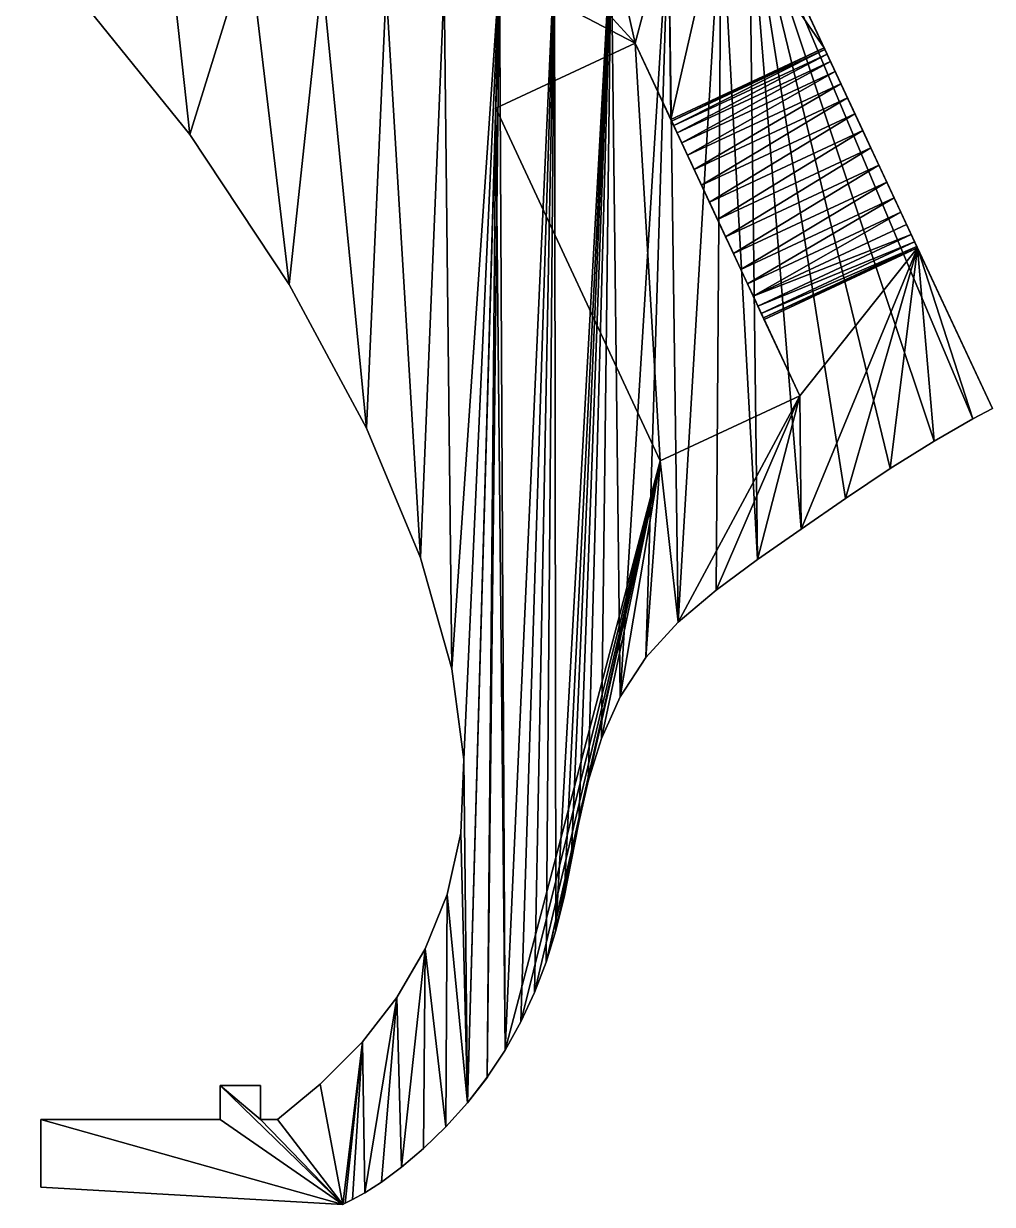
# Model space of a CAD drawing. Extents: x 1 to 102, y 1 to 58.
# Drawn here: x 73.65 to 102.28, y 0.55 to 35.45 of the extents above; entities that cross this region are included whole.
import ezdxf

# ---------------------------------------------------------------- set-up
doc = ezdxf.new("R2010")
doc.units = 0
doc.layers.get('0').update_dxf_attribs({"color": 13, "linetype": 'CONTINUOUS'})

# ---------------------------------------------------------------- blocks, each defined once
blk = doc.blocks.new('PHONE_MOUNT')
at = {"color": 251}
for p, q in [((96.649, 34.181, 20), (94.434, 38.93, 20)), ((101.619, 23.522, 0), (94.434, 38.93, 0)), ((101.619, 23.522, 20), (99.404, 28.271, 20)), ((101.619, 23.522, 0), (101.619, 23.522, 20)), ((79.987, 3.513, 20), (78.793, 3.513, 20)), ((78.793, 3.513, 20), (78.793, 2.513, 20)), ((78.793, 3.513, 0), (78.793, 2.513, 0)), ((78.793, 3.513, 0), (78.793, 3.513, 20)), ((79.987, 3.513, 0), (78.793, 3.513, 0)), ((79.987, 2.513, 20), (79.987, 3.513, 20)), ((79.987, 2.513, 0), (79.987, 3.513, 0)), ((79.987, 3.513, 0), (79.987, 3.513, 20)), ((73.497, 2.513, 0), (73.497, 0.513, 0)), ((73.497, 2.513, 20), (73.497, 0.513, 20)), ((73.497, 2.513, 0), (73.497, 2.513, 20)), ((78.793, 2.513, 20), (73.497, 2.513, 20)), ((78.793, 2.513, 0), (73.497, 2.513, 0)), ((78.793, 2.513, 0), (78.793, 2.513, 20)), ((80.491, 2.513, 0), (79.987, 2.513, 0)), ((80.491, 2.513, 20), (79.987, 2.513, 20)), ((79.987, 2.513, 0), (79.987, 2.513, 20)), ((80.491, 2.513, 0), (80.491, 2.513, 20)), ((73.497, 0.513, 0), (73.497, 0.513, 20)), ((73.497, 0.513, 0), (82.424, 0, 0)), ((73.497, 0.513, 20), (82.424, 0, 20)), ((82.424, 0, 0), (82.424, 0, 20))]:
    blk.add_line(p, q, dxfattribs=at)
for p, q in [((91.065, 34.324, 20), (86.941, 32.401, 20)), ((91.065, 34.324, 3.5), (86.941, 32.401, 3.5)), ((92.117, 32.067, 20), (91.065, 34.324, 20)), ((91.065, 34.324, 20), (91.065, 34.324, 3.5)), ((95.925, 23.902, 3.5), (91.065, 34.324, 3.5)), ((96.649, 34.181, 20), (92.117, 32.067, 20)), ((92.117, 32.067, 10), (96.649, 34.181, 10)), ((92.138, 32.022, 9.434), (96.67, 34.136, 9.434)), ((92.2, 31.889, 8.885), (96.732, 34.002, 8.885)), ((96.649, 34.181, 20), (96.649, 34.181, 10)), ((96.649, 34.181, 10), (96.67, 34.136, 9.434)), ((96.67, 34.136, 9.434), (96.732, 34.002, 8.885)), ((96.732, 34.002, 8.885), (96.833, 33.785, 8.37)), ((92.302, 31.672, 8.37), (96.833, 33.785, 8.37)), ((96.833, 33.785, 8.37), (96.971, 33.489, 7.905)), ((92.439, 31.376, 7.905), (96.971, 33.489, 7.905)), ((96.971, 33.489, 7.905), (97.141, 33.125, 7.503)), ((92.609, 31.012, 7.503), (97.141, 33.125, 7.503)), ((97.141, 33.125, 7.503), (97.338, 32.703, 7.177)), ((92.806, 30.59, 7.177), (97.338, 32.703, 7.177)), ((97.338, 32.703, 7.177), (97.555, 32.237, 6.937)), ((86.941, 32.401, 20), (91.801, 21.979, 20)), ((86.941, 32.401, 3.5), (91.801, 21.979, 3.5)), ((86.941, 32.401, 3.5), (86.941, 32.401, 20)), ((93.023, 30.123, 6.937), (97.555, 32.237, 6.937)), ((97.555, 32.237, 6.937), (97.787, 31.739, 6.79)), ((92.117, 32.067, 20), (92.117, 32.067, 10)), ((77.9, 31.621, 0), (77.9, 31.621, 20)), ((93.255, 29.626, 6.79), (97.787, 31.739, 6.79)), ((97.787, 31.739, 6.79), (98.026, 31.226, 6.74)), ((93.495, 29.113, 6.74), (98.026, 31.226, 6.74)), ((98.026, 31.226, 6.74), (98.266, 30.713, 6.79)), ((93.734, 28.6, 6.79), (98.266, 30.713, 6.79)), ((98.266, 30.713, 6.79), (98.498, 30.215, 6.937)), ((93.966, 28.102, 6.937), (98.498, 30.215, 6.937)), ((98.498, 30.215, 6.937), (98.715, 29.749, 7.177)), ((94.184, 27.636, 7.177), (98.715, 29.749, 7.177)), ((98.715, 29.749, 7.177), (98.912, 29.327, 7.503)), ((94.38, 27.214, 7.503), (98.912, 29.327, 7.503)), ((98.912, 29.327, 7.503), (99.082, 28.963, 7.905)), ((94.55, 26.849, 7.905), (99.082, 28.963, 7.905)), ((94.688, 26.554, 8.37), (99.22, 28.667, 8.37)), ((99.082, 28.963, 7.905), (99.22, 28.667, 8.37)), ((99.22, 28.667, 8.37), (99.321, 28.45, 8.885)), ((94.789, 26.336, 8.885), (99.321, 28.45, 8.885)), ((94.852, 26.203, 9.434), (99.383, 28.316, 9.434)), ((94.873, 26.158, 20), (99.404, 28.271, 20)), ((99.404, 28.271, 10), (94.873, 26.158, 10)), ((99.321, 28.45, 8.885), (99.383, 28.316, 9.434)), ((99.383, 28.316, 9.434), (99.404, 28.271, 10)), ((99.404, 28.271, 20), (99.404, 28.271, 10)), ((80.841, 27.191, 0), (80.841, 27.191, 20)), ((95.925, 23.902, 20), (94.873, 26.158, 20)), ((94.873, 26.158, 20), (94.873, 26.158, 10)), ((91.801, 21.979, 20), (95.925, 23.902, 20)), ((91.801, 21.979, 3.5), (95.925, 23.902, 3.5)), ((95.925, 23.902, 20), (95.925, 23.902, 3.5)), ((101.039, 23.215, 0), (101.039, 23.215, 20)), ((83.122, 22.947, 0), (83.122, 22.947, 20)), ((99.894, 22.559, 0), (99.894, 22.559, 20)), ((91.801, 21.979, 3.5), (91.801, 21.979, 20)), ((98.598, 21.747, 0), (98.598, 21.747, 20)), ((97.279, 20.862, 0), (97.279, 20.862, 20)), ((95.967, 19.958, 0), (95.967, 19.958, 20)), ((84.714, 19.107, 0), (84.714, 19.107, 20)), ((94.679, 19.061, 0), (94.679, 19.061, 20)), ((93.451, 18.159, 0), (93.451, 18.159, 20)), ((92.334, 17.207, 0), (92.334, 17.207, 20)), ((91.381, 16.161, 0), (91.381, 16.161, 20)), ((85.644, 15.827, 0), (85.644, 15.827, 20)), ((90.623, 15.005, 0), (90.623, 15.005, 20)), ((90.063, 13.769, 0), (90.063, 13.769, 20)), ((86.002, 13.146, 0), (86.002, 13.146, 20)), ((89.671, 12.512, 0), (89.671, 12.512, 20)), ((89.389, 11.293, 13), (89.395, 11.293, 20)), ((89.395, 11.293, 0), (89.389, 11.293, 13)), ((85.914, 10.976, 0), (85.914, 10.976, 20)), ((89.175, 10.148, 0), (89.175, 10.148, 20)), ((85.503, 9.158, 0), (85.503, 9.158, 20)), ((88.96, 9.085, 0), (88.96, 9.085, 20)), ((88.717, 8.095, 0), (88.717, 8.095, 20)), ((84.855, 7.556, 0), (84.855, 7.556, 20)), ((88.427, 7.158, 0), (88.427, 7.158, 20)), ((84.017, 6.115, 0), (84.017, 6.115, 20)), ((88.083, 6.261, 0), (88.083, 6.261, 20)), ((87.681, 5.395, 0), (87.681, 5.395, 20)), ((83, 4.81, 0), (83, 4.81, 20)), ((87.218, 4.56, 0), (87.218, 4.56, 20)), ((81.752, 3.551, 0), (81.752, 3.551, 20)), ((86.695, 3.756, 13.054), (86.691, 3.759, 20)), ((86.691, 3.759, 0), (86.695, 3.756, 13.054)), ((86.104, 3.001, 0), (86.104, 3.001, 20)), ((85.469, 2.294, 0), (85.469, 2.294, 20)), ((84.809, 1.653, 0), (84.809, 1.653, 20)), ((84.161, 1.097, 0), (84.161, 1.097, 20)), ((83.569, 0.653, 0), (83.569, 0.653, 20)), ((82.49, 0.04, 0), (82.49, 0.04, 20)), ((82.708, 0.149, 0), (82.708, 0.149, 20)), ((83.075, 0.34, 0), (83.075, 0.34, 20))]:
    blk.add_line(p, q)
for points in [[(48.951, 53.056, 0), (52.649, 51.713, 0), (56.837, 49.753, 0), (61.35, 47.143, 0), (65.932, 43.918, 0), (70.333, 40.165, 0), (74.366, 36.012, 0), (77.9, 31.621, 0), (80.841, 27.191, 0), (83.122, 22.947, 0), (84.714, 19.107, 0), (85.644, 15.827, 0), (86.002, 13.146, 0), (85.914, 10.976, 0), (85.503, 9.158, 0), (84.855, 7.556, 0), (84.017, 6.115, 0), (83, 4.81, 0), (81.752, 3.551, 0), (80.491, 2.513, 0)], [(48.951, 53.056, 20), (52.649, 51.713, 20), (56.837, 49.753, 20), (61.35, 47.143, 20), (65.932, 43.918, 20), (70.333, 40.165, 20), (74.366, 36.012, 20), (77.9, 31.621, 20), (80.841, 27.191, 20), (83.122, 22.947, 20), (84.714, 19.107, 20), (85.644, 15.827, 20), (86.002, 13.146, 20), (85.914, 10.976, 20), (85.503, 9.158, 20), (84.855, 7.556, 20), (84.017, 6.115, 20), (83, 4.81, 20), (81.752, 3.551, 20), (80.491, 2.513, 20)], [(101.619, 23.522, 20), (101.039, 23.215, 20), (99.894, 22.559, 20), (98.598, 21.747, 20), (97.279, 20.862, 20), (95.967, 19.958, 20), (94.679, 19.061, 20), (93.451, 18.159, 20), (92.334, 17.207, 20), (91.381, 16.161, 20), (90.623, 15.005, 20), (90.063, 13.769, 20), (89.671, 12.512, 20), (89.395, 11.293, 20), (89.175, 10.148, 20), (88.96, 9.085, 20), (88.717, 8.095, 20), (88.427, 7.158, 20), (88.083, 6.261, 20), (87.681, 5.395, 20), (87.218, 4.56, 20), (86.691, 3.759, 20), (86.104, 3.001, 20), (85.469, 2.294, 20), (84.809, 1.653, 20), (84.161, 1.097, 20), (83.569, 0.653, 20), (83.075, 0.34, 20), (82.708, 0.149, 20), (82.49, 0.04, 20), (82.424, 0, 20)], [(101.619, 23.522, 0), (101.039, 23.215, 0), (99.894, 22.559, 0), (98.598, 21.747, 0), (97.279, 20.862, 0), (95.967, 19.958, 0), (94.679, 19.061, 0), (93.451, 18.159, 0), (92.334, 17.207, 0), (91.381, 16.161, 0), (90.623, 15.005, 0), (90.063, 13.769, 0), (89.671, 12.512, 0), (89.395, 11.293, 0), (89.175, 10.148, 0), (88.96, 9.085, 0), (88.717, 8.095, 0), (88.427, 7.158, 0), (88.083, 6.261, 0), (87.681, 5.395, 0), (87.218, 4.56, 0), (86.691, 3.759, 0), (86.104, 3.001, 0), (85.469, 2.294, 0), (84.809, 1.653, 0), (84.161, 1.097, 0), (83.569, 0.653, 0), (83.075, 0.34, 0), (82.708, 0.149, 0), (82.49, 0.04, 0), (82.424, 0, 0)]]:
    blk.add_polyline3d(points, dxfattribs=at)
at = {"extrusion": (-0.906308, -0.422618, 9.22817e-08)}
blk.add_arc((13.127, 10, -97.039), 3.26, 180, 0, dxfattribs=at)
at = {"color": 251}
mesh = blk.add_polyface(dxfattribs=at)
corners = [(2.522, 52.157, 20), (2.46, 53.337, 20), (2.432, 52.744, 20), (2.564, 53.753, 20), (4.067, 48.85, 20), (4.361, 48.402, 20), (4.071, 52.003, 20), (4.974, 50.07, 20), (4.774, 48.06, 20), (5.269, 47.854, 20), (5.289, 49.551, 20), (5.711, 49.113, 20), (6.217, 48.777, 20), (6.784, 48.559, 20), (82.424, 0, 20), (73.497, 2.513, 20), (73.497, 0.513, 20), (78.793, 2.513, 20), (78.793, 3.513, 20), (79.987, 2.513, 20), (80.491, 2.513, 20), (81.752, 3.551, 20), (83, 4.81, 20), (82.49, 0.04, 20), (82.708, 0.149, 20), (83.075, 0.34, 20), (84.017, 6.115, 20), (83.569, 0.653, 20), (84.161, 1.097, 20), (84.855, 7.556, 20), (84.809, 1.653, 20), (85.469, 2.294, 20), (85.503, 9.158, 20), (86.104, 3.001, 20), (85.914, 10.976, 20), (86.002, 13.146, 20), (87.218, 4.56, 20), (86.941, 32.401, 20), (86.691, 3.759, 20), (91.801, 21.979, 20), (87.681, 5.395, 20), (88.083, 6.261, 20), (88.427, 7.158, 20), (89.395, 11.293, 20), (88.717, 8.095, 20), (88.96, 9.085, 20), (89.175, 10.148, 20), (89.671, 12.512, 20), (90.063, 13.769, 20), (90.623, 15.005, 20), (91.381, 16.161, 20), (92.334, 17.207, 20), (95.925, 23.902, 20), (93.451, 18.159, 20), (94.679, 19.061, 20), (95.967, 19.958, 20), (99.404, 28.271, 20), (94.873, 26.158, 20), (97.279, 20.862, 20), (98.598, 21.747, 20), (99.894, 22.559, 20), (101.039, 23.215, 20), (101.619, 23.522, 20), (0.232, 54.353, 20), (0, 55.174, 20), (0, 54.731, 20), (0.232, 55.553, 20), (0.927, 53.895, 20), (0.661, 55.422, 20), (2.004, 55.226, 20), (1.734, 53.688, 20), (4.159, 55.297, 20), (4.107, 52.209, 20), (4.236, 52.374, 20), (7.126, 55.619, 20), (4.428, 52.454, 20), (7.704, 52.938, 20), (10.929, 56.084, 20), (11.99, 53.466, 20), (15.418, 56.586, 20), (16.589, 53.91, 20), (20.269, 57.024, 20), (21.719, 54.253, 20), (25.147, 57.345, 20), (27.056, 54.467, 20), (29.868, 57.565, 20), (32.004, 54.564, 20), (34.45, 57.707, 20), (36.213, 54.578, 20), (39.013, 57.712, 20), (39.707, 54.513, 20), (43.66, 57.412, 20), (42.757, 54.316, 20), (45.725, 53.878, 20), (48.405, 56.605, 20), (48.951, 53.056, 20), (53.184, 55.149, 20), (52.649, 51.713, 20), (56.837, 49.753, 20), (57.895, 53.033, 20), (61.35, 47.143, 20), (62.433, 50.367, 20), (65.932, 43.918, 20), (66.702, 47.349, 20), (70.333, 40.165, 20), (70.614, 44.242, 20), (74.366, 36.012, 20), (74.093, 41.348, 20), (77.1, 38.957, 20), (77.9, 31.621, 20), (79.649, 37.258, 20), (80.841, 27.191, 20), (81.813, 36.286, 20), (83.122, 22.947, 20), (83.699, 35.939, 20), (84.714, 19.107, 20), (85.415, 36.045, 20), (85.644, 15.827, 20), (87.052, 36.427, 20), (91.065, 34.324, 20), (88.683, 36.935, 20), (90.357, 37.477, 20), (92.051, 38.034, 20), (92.117, 32.067, 20), (93.6, 38.593, 20), (96.649, 34.181, 20), (94.434, 38.93, 20), (79.987, 3.513, 20)]
mesh.append_faces([[corners[k] for k in face] for face in [(0, 1, 2), (12, 9, 13), (14, 15, 16), (43, 45, 46), (52, 56, 57), (56, 61, 62), (63, 64, 65), (124, 125, 126)]], dxfattribs={"vtx0": -1, "color": 251})
mesh.append_faces([[corners[k] for k in face] for face in [(1, 0, 3), (5, 6, 4), (6, 5, 7), (7, 9, 10), (10, 9, 11), (11, 9, 12), (15, 14, 17), (17, 14, 18), (19, 14, 20), (20, 14, 21), (21, 14, 22), (22, 25, 26), (26, 28, 29), (29, 31, 32), (32, 33, 34), (34, 33, 35), (36, 37, 38), (37, 36, 39), (39, 51, 52), (64, 63, 66), (66, 67, 68), (68, 67, 69), (69, 3, 71), (71, 73, 74), (74, 76, 77), (77, 78, 79), (79, 80, 81), (81, 82, 83), (83, 84, 85), (85, 86, 87), (87, 88, 89), (89, 90, 91), (91, 93, 94), (94, 95, 96), (96, 98, 99), (99, 100, 101), (101, 102, 103), (103, 104, 105), (105, 106, 107), (107, 106, 108), (108, 109, 110), (110, 111, 112), (112, 113, 114), (114, 115, 116), (116, 117, 118), (118, 119, 120), (120, 119, 121), (121, 119, 122), (122, 123, 124)]], dxfattribs={"vtx0": -1, "vtx1": -1, "color": 251})
mesh.append_faces([[corners[k] for k in face] for face in [(18, 14, 19), (39, 42, 43), (56, 52, 55), (71, 3, 6), (6, 3, 4), (118, 35, 33), (118, 33, 37)]], dxfattribs={"vtx0": -1, "vtx1": -1, "vtx2": -1, "color": 251})
mesh.append_faces([[corners[k] for k in face] for face in [(3, 0, 4), (7, 5, 8), (7, 8, 9), (22, 14, 23), (22, 23, 24), (22, 24, 25), (26, 25, 27), (26, 27, 28), (29, 28, 30), (29, 30, 31), (32, 31, 33), (39, 36, 40), (39, 40, 41), (39, 41, 42), (43, 42, 44), (43, 44, 45), (39, 43, 47), (39, 47, 48), (39, 48, 49), (39, 49, 50), (39, 50, 51), (52, 51, 53), (52, 53, 54), (52, 54, 55), (56, 55, 58), (56, 58, 59), (56, 59, 60), (56, 60, 61), (66, 63, 67), (69, 67, 70), (69, 70, 3), (71, 6, 72), (71, 72, 73), (74, 73, 75), (74, 75, 76), (77, 76, 78), (79, 78, 80), (81, 80, 82), (83, 82, 84), (85, 84, 86), (87, 86, 88), (89, 88, 90), (91, 90, 92), (91, 92, 93), (94, 93, 95), (96, 95, 97), (96, 97, 98), (99, 98, 100), (101, 100, 102), (103, 102, 104), (105, 104, 106), (108, 106, 109), (110, 109, 111), (112, 111, 113), (114, 113, 115), (116, 115, 117), (118, 117, 35), (37, 33, 38), (118, 37, 119), (122, 119, 123), (124, 123, 125)]], dxfattribs={"vtx0": -1, "vtx2": -1, "color": 251})
mesh.append_faces([[corners[k] for k in face] for face in [(127, 18, 19)]], dxfattribs={"vtx1": -1, "color": 251})
mesh = blk.add_polyface(dxfattribs=at)
corners = [(2.46, 53.337, 0), (2.522, 52.157, 0), (2.432, 52.744, 0), (2.564, 53.753, 0), (4.067, 48.85, 0), (79.987, 3.513, 0), (79.987, 2.513, 0), (78.793, 3.513, 0), (0.232, 55.553, 0), (0, 54.731, 0), (0, 55.174, 0), (0.232, 54.353, 0), (0.661, 55.422, 0), (0.927, 53.895, 0), (2.004, 55.226, 0), (1.734, 53.688, 0), (4.159, 55.297, 0), (4.071, 52.003, 0), (4.107, 52.209, 0), (4.236, 52.374, 0), (7.126, 55.619, 0), (4.428, 52.454, 0), (7.704, 52.938, 0), (10.929, 56.084, 0), (11.99, 53.466, 0), (15.418, 56.586, 0), (16.589, 53.91, 0), (20.269, 57.024, 0), (21.719, 54.253, 0), (25.147, 57.345, 0), (27.056, 54.467, 0), (29.868, 57.565, 0), (32.004, 54.564, 0), (34.45, 57.707, 0), (36.213, 54.578, 0), (39.013, 57.712, 0), (39.707, 54.513, 0), (43.66, 57.412, 0), (42.757, 54.316, 0), (45.725, 53.878, 0), (48.405, 56.605, 0), (48.951, 53.056, 0), (53.184, 55.149, 0), (52.649, 51.713, 0), (56.837, 49.753, 0), (57.895, 53.033, 0), (61.35, 47.143, 0), (62.433, 50.367), (65.932, 43.918, 0), (66.702, 47.349, 0), (70.333, 40.165, 0), (70.614, 44.242, 0), (74.366, 36.012, 0), (74.093, 41.348, 0), (77.1, 38.957, 0), (77.9, 31.621, 0), (79.649, 37.258, 0), (80.841, 27.191, 0), (81.813, 36.286, 0), (83.122, 22.947, 0), (83.699, 35.939, 0), (84.714, 19.107, 0), (85.415, 36.045, 0), (85.644, 15.827, 0), (87.052, 36.427, 0), (86.002, 13.146, 0), (86.104, 3.001, 0), (86.691, 3.759, 0), (87.218, 4.56, 0), (88.683, 36.935, 0), (87.681, 5.395, 0), (88.083, 6.261, 0), (88.427, 7.158, 0), (88.717, 8.095, 0), (90.357, 37.477, 0), (88.96, 9.085, 0), (89.175, 10.148, 0), (89.395, 11.293, 0), (89.671, 12.512, 0), (90.063, 13.769, 0), (90.623, 15.005, 0), (92.051, 38.034, 0), (91.381, 16.161, 0), (92.334, 17.207, 0), (93.6, 38.593, 0), (93.451, 18.159, 0), (94.679, 19.061, 0), (94.434, 38.93, 0), (95.967, 19.958, 0), (97.279, 20.862, 0), (98.598, 21.747, 0), (99.894, 22.559, 0), (101.039, 23.215, 0), (101.619, 23.522, 0), (73.497, 2.513, 0), (82.424, 0, 0), (73.497, 0.513, 0), (78.793, 2.513, 0), (80.491, 2.513, 0), (81.752, 3.551, 0), (83, 4.81, 0), (82.49, 0.04, 0), (82.708, 0.149, 0), (83.075, 0.34, 0), (84.017, 6.115, 0), (83.569, 0.653, 0), (84.161, 1.097, 0), (84.855, 7.556, 0), (84.809, 1.653, 0), (85.469, 2.294, 0), (85.503, 9.158, 0), (85.914, 10.976, 0), (4.361, 48.402, 0), (4.974, 50.07, 0), (4.774, 48.06, 0), (5.269, 47.854, 0), (5.289, 49.551, 0), (5.711, 49.113, 0), (6.217, 48.777, 0), (6.784, 48.559, 0)]
mesh.append_faces([[corners[k] for k in face] for face in [(0, 1, 2), (8, 9, 10), (92, 87, 93), (94, 95, 96), (115, 118, 119)]], dxfattribs={"vtx0": -1, "color": 251})
mesh.append_faces([[corners[k] for k in face] for face in [(1, 3, 4), (9, 8, 11), (11, 12, 13), (13, 14, 15), (15, 14, 3), (17, 16, 18), (18, 16, 19), (19, 20, 21), (21, 20, 22), (22, 23, 24), (24, 25, 26), (26, 27, 28), (28, 29, 30), (30, 31, 32), (32, 33, 34), (34, 35, 36), (36, 37, 38), (38, 37, 39), (39, 40, 41), (41, 42, 43), (43, 42, 44), (44, 45, 46), (46, 47, 48), (48, 49, 50), (50, 51, 52), (52, 54, 55), (55, 56, 57), (57, 58, 59), (59, 60, 61), (61, 62, 63), (63, 64, 65), (66, 64, 67), (67, 64, 68), (68, 69, 70), (70, 69, 71), (71, 69, 72), (72, 69, 73), (73, 74, 75), (75, 74, 76), (76, 74, 77), (77, 74, 78), (78, 74, 79), (79, 74, 80), (80, 81, 82), (82, 81, 83), (83, 84, 85), (85, 84, 86), (86, 87, 88), (88, 87, 89), (89, 87, 90), (90, 87, 91), (91, 87, 92), (95, 100, 101), (101, 100, 102), (102, 100, 103), (103, 104, 105), (105, 104, 106), (106, 107, 108), (108, 107, 109), (109, 110, 66), (112, 113, 114), (114, 113, 115)]], dxfattribs={"vtx0": -1, "vtx1": -1, "color": 251})
mesh.append_faces([[corners[k] for k in face] for face in [(3, 16, 17), (3, 17, 4), (65, 64, 66), (95, 7, 6)]], dxfattribs={"vtx0": -1, "vtx1": -1, "vtx2": -1, "color": 251})
mesh.append_faces([[corners[k] for k in face] for face in [(1, 0, 3), (11, 8, 12), (13, 12, 14), (3, 14, 16), (19, 16, 20), (22, 20, 23), (24, 23, 25), (26, 25, 27), (28, 27, 29), (30, 29, 31), (32, 31, 33), (34, 33, 35), (36, 35, 37), (39, 37, 40), (41, 40, 42), (44, 42, 45), (46, 45, 47), (48, 47, 49), (50, 49, 51), (52, 51, 53), (52, 53, 54), (55, 54, 56), (57, 56, 58), (59, 58, 60), (61, 60, 62), (63, 62, 64), (68, 64, 69), (73, 69, 74), (80, 74, 81), (83, 81, 84), (86, 84, 87), (95, 94, 97), (95, 97, 7), (95, 6, 98), (95, 98, 99), (95, 99, 100), (103, 100, 104), (106, 104, 107), (109, 107, 110), (66, 110, 111), (66, 111, 65), (17, 112, 4), (112, 17, 113), (115, 113, 116), (115, 116, 117), (115, 117, 118)]], dxfattribs={"vtx0": -1, "vtx2": -1, "color": 251})
mesh.append_faces([[corners[k] for k in face] for face in [(5, 6, 7)]], dxfattribs={"vtx1": -1, "color": 251})
mesh = blk.add_polyface(dxfattribs=at)
corners = [(101.619, 23.522, 0), (99.22, 28.667, 8.37), (101.619, 23.522, 20), (99.082, 28.963, 7.905), (98.912, 29.327, 7.503), (94.434, 38.93, 0), (99.321, 28.45, 8.885), (99.383, 28.316, 9.434), (99.404, 28.271, 10), (99.404, 28.271, 20), (98.715, 29.749, 7.177), (98.498, 30.215, 6.937), (98.266, 30.713, 6.79), (98.026, 31.226, 6.74), (97.787, 31.739, 6.79), (97.555, 32.237, 6.937), (97.338, 32.703, 7.177), (97.141, 33.125, 7.503), (96.971, 33.489, 7.905), (96.833, 33.785, 8.37), (96.732, 34.002, 8.885), (96.67, 34.136, 9.434), (96.649, 34.181, 10), (94.434, 38.93, 20), (96.649, 34.181, 20)]
mesh.append_faces([[corners[k] for k in face] for face in [(2, 8, 9), (22, 23, 24)]], dxfattribs={"vtx0": -1, "color": 251})
mesh.append_faces([[corners[k] for k in face] for face in [(0, 1, 2), (1, 0, 3), (3, 0, 4), (4, 5, 10), (10, 5, 11), (11, 5, 12), (12, 5, 13), (13, 5, 14), (14, 5, 15), (15, 5, 16), (16, 5, 17), (17, 5, 18), (18, 5, 19), (19, 5, 20), (20, 5, 21), (21, 5, 22), (23, 22, 5)]], dxfattribs={"vtx0": -1, "vtx1": -1, "color": 251})
mesh.append_faces([[corners[k] for k in face] for face in [(4, 0, 5), (2, 1, 6), (2, 6, 7), (2, 7, 8)]], dxfattribs={"vtx0": -1, "vtx2": -1, "color": 251})
mesh = blk.add_polyface(dxfattribs=at)
corners = [(77.9, 31.621, 20), (74.366, 36.012, 0), (77.9, 31.621, 0), (74.366, 36.012, 20)]
mesh.append_faces([[corners[k] for k in face] for face in [(0, 1, 2), (1, 0, 3)]], dxfattribs={"vtx0": -1, "color": 251})
mesh = blk.add_polyface(dxfattribs=at)
corners = [(91.801, 21.979, 3.5), (91.065, 34.324, 3.5), (86.941, 32.401, 3.5), (95.925, 23.902, 3.5)]
mesh.append_faces([[corners[k] for k in face] for face in [(0, 1, 2), (1, 0, 3)]], dxfattribs={"vtx0": -1, "color": 251})
mesh = blk.add_polyface(dxfattribs=at)
corners = [(91.065, 34.324, 20), (86.941, 32.401, 3.5), (91.065, 34.324, 3.5), (86.941, 32.401, 20)]
mesh.append_faces([[corners[k] for k in face] for face in [(0, 1, 2), (1, 0, 3)]], dxfattribs={"vtx0": -1, "color": 251})
mesh = blk.add_polyface(dxfattribs=at)
corners = [(94.873, 26.158, 20), (95.925, 23.902, 3.5), (95.925, 23.902, 20), (94.873, 26.158, 10), (94.852, 26.203, 9.434), (94.789, 26.336, 8.885), (94.688, 26.554, 8.37), (94.55, 26.849, 7.905), (94.38, 27.214, 7.503), (94.184, 27.636, 7.177), (91.065, 34.324, 3.5), (93.966, 28.102, 6.937), (93.734, 28.6, 6.79), (93.495, 29.113, 6.74), (93.255, 29.626, 6.79), (93.023, 30.123, 6.937), (92.806, 30.59, 7.177), (92.609, 31.012, 7.503), (92.439, 31.376, 7.905), (92.302, 31.672, 8.37), (92.2, 31.889, 8.885), (92.138, 32.022, 9.434), (92.117, 32.067, 10), (92.117, 32.067, 20), (91.065, 34.324, 20)]
mesh.append_faces([[corners[k] for k in face] for face in [(0, 1, 2), (10, 23, 24)]], dxfattribs={"vtx0": -1, "color": 251})
mesh.append_faces([[corners[k] for k in face] for face in [(1, 9, 10)]], dxfattribs={"vtx0": -1, "vtx1": -1, "color": 251})
mesh.append_faces([[corners[k] for k in face] for face in [(1, 0, 3), (1, 3, 4), (1, 4, 5), (1, 5, 6), (1, 6, 7), (1, 7, 8), (1, 8, 9), (10, 9, 11), (10, 11, 12), (10, 12, 13), (10, 13, 14), (10, 14, 15), (10, 15, 16), (10, 16, 17), (10, 17, 18), (10, 18, 19), (10, 19, 20), (10, 20, 21), (10, 21, 22), (10, 22, 23)]], dxfattribs={"vtx0": -1, "vtx2": -1, "color": 251})
mesh = blk.add_polyface(dxfattribs=at)
corners = [(96.649, 34.181, 10), (92.138, 32.022, 9.434), (96.67, 34.136, 9.434), (92.117, 32.067, 10)]
mesh.append_faces([[corners[k] for k in face] for face in [(0, 1, 2), (1, 0, 3)]], dxfattribs={"vtx0": -1, "color": 251})
mesh = blk.add_polyface(dxfattribs=at)
corners = [(96.649, 34.181, 10), (92.117, 32.067, 20), (92.117, 32.067, 10), (96.649, 34.181, 20)]
mesh.append_faces([[corners[k] for k in face] for face in [(0, 1, 2), (1, 0, 3)]], dxfattribs={"vtx0": -1, "color": 251})
mesh = blk.add_polyface(dxfattribs=at)
corners = [(96.67, 34.136, 9.434), (92.2, 31.889, 8.885), (96.732, 34.002, 8.885), (92.138, 32.022, 9.434)]
mesh.append_faces([[corners[k] for k in face] for face in [(0, 1, 2), (1, 0, 3)]], dxfattribs={"vtx0": -1, "color": 251})
mesh = blk.add_polyface(dxfattribs=at)
corners = [(96.732, 34.002, 8.885), (92.302, 31.672, 8.37), (96.833, 33.785, 8.37), (92.2, 31.889, 8.885)]
mesh.append_faces([[corners[k] for k in face] for face in [(0, 1, 2), (1, 0, 3)]], dxfattribs={"vtx0": -1, "color": 251})
mesh = blk.add_polyface(dxfattribs=at)
corners = [(96.833, 33.785, 8.37), (92.439, 31.376, 7.905), (96.971, 33.489, 7.905), (92.302, 31.672, 8.37)]
mesh.append_faces([[corners[k] for k in face] for face in [(0, 1, 2), (1, 0, 3)]], dxfattribs={"vtx0": -1, "color": 251})
mesh = blk.add_polyface(dxfattribs=at)
corners = [(92.609, 31.012, 7.503), (96.971, 33.489, 7.905), (92.439, 31.376, 7.905), (97.141, 33.125, 7.503)]
mesh.append_faces([[corners[k] for k in face] for face in [(0, 1, 2), (1, 0, 3)]], dxfattribs={"vtx0": -1, "color": 251})
mesh = blk.add_polyface(dxfattribs=at)
corners = [(92.806, 30.59, 7.177), (97.141, 33.125, 7.503), (92.609, 31.012, 7.503), (97.338, 32.703, 7.177)]
mesh.append_faces([[corners[k] for k in face] for face in [(0, 1, 2), (1, 0, 3)]], dxfattribs={"vtx0": -1, "color": 251})
mesh = blk.add_polyface(dxfattribs=at)
corners = [(93.023, 30.123, 6.937), (97.338, 32.703, 7.177), (92.806, 30.59, 7.177), (97.555, 32.237, 6.937)]
mesh.append_faces([[corners[k] for k in face] for face in [(0, 1, 2), (1, 0, 3)]], dxfattribs={"vtx0": -1, "color": 251})
mesh = blk.add_polyface(dxfattribs=at)
corners = [(91.801, 21.979, 3.5), (86.941, 32.401, 20), (91.801, 21.979, 20), (86.941, 32.401, 3.5)]
mesh.append_faces([[corners[k] for k in face] for face in [(0, 1, 2), (1, 0, 3)]], dxfattribs={"vtx0": -1, "color": 251})
mesh = blk.add_polyface(dxfattribs=at)
corners = [(93.255, 29.626, 6.79), (97.555, 32.237, 6.937), (93.023, 30.123, 6.937), (97.787, 31.739, 6.79)]
mesh.append_faces([[corners[k] for k in face] for face in [(0, 1, 2), (1, 0, 3)]], dxfattribs={"vtx0": -1, "color": 251})
mesh = blk.add_polyface(dxfattribs=at)
corners = [(80.841, 27.191, 20), (77.9, 31.621, 0), (80.841, 27.191, 0), (77.9, 31.621, 20)]
mesh.append_faces([[corners[k] for k in face] for face in [(0, 1, 2), (1, 0, 3)]], dxfattribs={"vtx0": -1, "color": 251})
mesh = blk.add_polyface(dxfattribs=at)
corners = [(93.495, 29.113, 6.74), (97.787, 31.739, 6.79), (93.255, 29.626, 6.79), (98.026, 31.226, 6.74)]
mesh.append_faces([[corners[k] for k in face] for face in [(0, 1, 2), (1, 0, 3)]], dxfattribs={"vtx0": -1, "color": 251})
mesh = blk.add_polyface(dxfattribs=at)
corners = [(93.734, 28.6, 6.79), (98.026, 31.226, 6.74), (93.495, 29.113, 6.74), (98.266, 30.713, 6.79)]
mesh.append_faces([[corners[k] for k in face] for face in [(0, 1, 2), (1, 0, 3)]], dxfattribs={"vtx0": -1, "color": 251})
mesh = blk.add_polyface(dxfattribs=at)
corners = [(93.966, 28.102, 6.937), (98.266, 30.713, 6.79), (93.734, 28.6, 6.79), (98.498, 30.215, 6.937)]
mesh.append_faces([[corners[k] for k in face] for face in [(0, 1, 2), (1, 0, 3)]], dxfattribs={"vtx0": -1, "color": 251})
mesh = blk.add_polyface(dxfattribs=at)
corners = [(94.184, 27.636, 7.177), (98.498, 30.215, 6.937), (93.966, 28.102, 6.937), (98.715, 29.749, 7.177)]
mesh.append_faces([[corners[k] for k in face] for face in [(0, 1, 2), (1, 0, 3)]], dxfattribs={"vtx0": -1, "color": 251})
mesh = blk.add_polyface(dxfattribs=at)
corners = [(94.38, 27.214, 7.503), (98.715, 29.749, 7.177), (94.184, 27.636, 7.177), (98.912, 29.327, 7.503)]
mesh.append_faces([[corners[k] for k in face] for face in [(0, 1, 2), (1, 0, 3)]], dxfattribs={"vtx0": -1, "color": 251})
mesh = blk.add_polyface(dxfattribs=at)
corners = [(94.55, 26.849, 7.905), (98.912, 29.327, 7.503), (94.38, 27.214, 7.503), (99.082, 28.963, 7.905)]
mesh.append_faces([[corners[k] for k in face] for face in [(0, 1, 2), (1, 0, 3)]], dxfattribs={"vtx0": -1, "color": 251})
mesh = blk.add_polyface(dxfattribs=at)
corners = [(94.55, 26.849, 7.905), (99.22, 28.667, 8.37), (99.082, 28.963, 7.905), (94.688, 26.554, 8.37)]
mesh.append_faces([[corners[k] for k in face] for face in [(0, 1, 2), (1, 0, 3)]], dxfattribs={"vtx0": -1, "color": 251})
mesh = blk.add_polyface(dxfattribs=at)
corners = [(94.688, 26.554, 8.37), (99.321, 28.45, 8.885), (99.22, 28.667, 8.37), (94.789, 26.336, 8.885)]
mesh.append_faces([[corners[k] for k in face] for face in [(0, 1, 2), (1, 0, 3)]], dxfattribs={"vtx0": -1, "color": 251})
mesh = blk.add_polyface(dxfattribs=at)
corners = [(94.789, 26.336, 8.885), (99.383, 28.316, 9.434), (99.321, 28.45, 8.885), (94.852, 26.203, 9.434)]
mesh.append_faces([[corners[k] for k in face] for face in [(0, 1, 2), (1, 0, 3)]], dxfattribs={"vtx0": -1, "color": 251})
mesh = blk.add_polyface(dxfattribs=at)
corners = [(94.852, 26.203, 9.434), (99.404, 28.271, 10), (99.383, 28.316, 9.434), (94.873, 26.158, 10)]
mesh.append_faces([[corners[k] for k in face] for face in [(0, 1, 2), (1, 0, 3)]], dxfattribs={"vtx0": -1, "color": 251})
mesh = blk.add_polyface(dxfattribs=at)
corners = [(94.873, 26.158, 10), (99.404, 28.271, 20), (99.404, 28.271, 10), (94.873, 26.158, 20)]
mesh.append_faces([[corners[k] for k in face] for face in [(0, 1, 2), (1, 0, 3)]], dxfattribs={"vtx0": -1, "color": 251})
mesh = blk.add_polyface(dxfattribs=at)
corners = [(83.122, 22.947, 20), (80.841, 27.191, 0), (83.122, 22.947, 0), (80.841, 27.191, 20)]
mesh.append_faces([[corners[k] for k in face] for face in [(0, 1, 2), (1, 0, 3)]], dxfattribs={"vtx0": -1, "color": 251})
mesh = blk.add_polyface(dxfattribs=at)
corners = [(91.801, 21.979, 3.5), (95.925, 23.902, 20), (95.925, 23.902, 3.5), (91.801, 21.979, 20)]
mesh.append_faces([[corners[k] for k in face] for face in [(0, 1, 2), (1, 0, 3)]], dxfattribs={"vtx0": -1, "color": 251})
mesh = blk.add_polyface(dxfattribs=at)
corners = [(101.619, 23.522, 20), (101.039, 23.215, 0), (101.619, 23.522, 0), (101.039, 23.215, 20)]
mesh.append_faces([[corners[k] for k in face] for face in [(0, 1, 2), (1, 0, 3)]], dxfattribs={"vtx0": -1, "color": 251})
mesh = blk.add_polyface(dxfattribs=at)
corners = [(101.039, 23.215, 20), (99.894, 22.559, 0), (101.039, 23.215, 0), (99.894, 22.559, 20)]
mesh.append_faces([[corners[k] for k in face] for face in [(0, 1, 2), (1, 0, 3)]], dxfattribs={"vtx0": -1, "color": 251})
mesh = blk.add_polyface(dxfattribs=at)
corners = [(84.714, 19.107, 20), (83.122, 22.947, 0), (84.714, 19.107, 0), (83.122, 22.947, 20)]
mesh.append_faces([[corners[k] for k in face] for face in [(0, 1, 2), (1, 0, 3)]], dxfattribs={"vtx0": -1, "color": 251})
mesh = blk.add_polyface(dxfattribs=at)
corners = [(99.894, 22.559, 20), (98.598, 21.747, 0), (99.894, 22.559, 0), (98.598, 21.747, 20)]
mesh.append_faces([[corners[k] for k in face] for face in [(0, 1, 2), (1, 0, 3)]], dxfattribs={"vtx0": -1, "color": 251})
mesh = blk.add_polyface(dxfattribs=at)
corners = [(98.598, 21.747, 20), (97.279, 20.862, 0), (98.598, 21.747, 0), (97.279, 20.862, 20)]
mesh.append_faces([[corners[k] for k in face] for face in [(0, 1, 2), (1, 0, 3)]], dxfattribs={"vtx0": -1, "color": 251})
mesh = blk.add_polyface(dxfattribs=at)
corners = [(97.279, 20.862, 20), (95.967, 19.958, 0), (97.279, 20.862, 0), (95.967, 19.958, 20)]
mesh.append_faces([[corners[k] for k in face] for face in [(0, 1, 2), (1, 0, 3)]], dxfattribs={"vtx0": -1, "color": 251})
mesh = blk.add_polyface(dxfattribs=at)
corners = [(95.967, 19.958, 0), (94.679, 19.061, 20), (94.679, 19.061, 0), (95.967, 19.958, 20)]
mesh.append_faces([[corners[k] for k in face] for face in [(0, 1, 2), (1, 0, 3)]], dxfattribs={"vtx0": -1, "color": 251})
mesh = blk.add_polyface(dxfattribs=at)
corners = [(85.644, 15.827, 20), (84.714, 19.107, 0), (85.644, 15.827, 0), (84.714, 19.107, 20)]
mesh.append_faces([[corners[k] for k in face] for face in [(0, 1, 2), (1, 0, 3)]], dxfattribs={"vtx0": -1, "color": 251})
mesh = blk.add_polyface(dxfattribs=at)
corners = [(94.679, 19.061, 20), (93.451, 18.159, 0), (94.679, 19.061, 0), (93.451, 18.159, 20)]
mesh.append_faces([[corners[k] for k in face] for face in [(0, 1, 2), (1, 0, 3)]], dxfattribs={"vtx0": -1, "color": 251})
mesh = blk.add_polyface(dxfattribs=at)
corners = [(93.451, 18.159, 20), (92.334, 17.207, 0), (93.451, 18.159, 0), (92.334, 17.207, 20)]
mesh.append_faces([[corners[k] for k in face] for face in [(0, 1, 2), (1, 0, 3)]], dxfattribs={"vtx0": -1, "color": 251})
mesh = blk.add_polyface(dxfattribs=at)
corners = [(92.334, 17.207, 0), (91.381, 16.161, 20), (91.381, 16.161, 0), (92.334, 17.207, 20)]
mesh.append_faces([[corners[k] for k in face] for face in [(0, 1, 2), (1, 0, 3)]], dxfattribs={"vtx0": -1, "color": 251})
mesh = blk.add_polyface(dxfattribs=at)
corners = [(91.381, 16.161, 0), (90.623, 15.005, 20), (90.623, 15.005, 0), (91.381, 16.161, 20)]
mesh.append_faces([[corners[k] for k in face] for face in [(0, 1, 2), (1, 0, 3)]], dxfattribs={"vtx0": -1, "color": 251})
mesh = blk.add_polyface(dxfattribs=at)
corners = [(86.002, 13.146, 20), (85.644, 15.827, 0), (86.002, 13.146, 0), (85.644, 15.827, 20)]
mesh.append_faces([[corners[k] for k in face] for face in [(0, 1, 2), (1, 0, 3)]], dxfattribs={"vtx0": -1, "color": 251})
mesh = blk.add_polyface(dxfattribs=at)
corners = [(90.623, 15.005, 0), (90.063, 13.769, 20), (90.063, 13.769, 0), (90.623, 15.005, 20)]
mesh.append_faces([[corners[k] for k in face] for face in [(0, 1, 2), (1, 0, 3)]], dxfattribs={"vtx0": -1, "color": 251})
mesh = blk.add_polyface(dxfattribs=at)
corners = [(90.063, 13.769, 0), (89.671, 12.512, 20), (89.671, 12.512, 0), (90.063, 13.769, 20)]
mesh.append_faces([[corners[k] for k in face] for face in [(0, 1, 2), (1, 0, 3)]], dxfattribs={"vtx0": -1, "color": 251})
mesh = blk.add_polyface(dxfattribs=at)
corners = [(85.914, 10.976, 20), (86.002, 13.146, 0), (85.914, 10.976, 0), (86.002, 13.146, 20)]
mesh.append_faces([[corners[k] for k in face] for face in [(0, 1, 2), (1, 0, 3)]], dxfattribs={"vtx0": -1, "color": 251})
mesh = blk.add_polyface(dxfattribs=at)
corners = [(89.395, 11.293, 0), (89.395, 11.293, 20), (89.389, 11.293, 13), (89.671, 12.512, 0), (89.671, 12.512, 20)]
mesh.append_faces([[corners[k] for k in face] for face in [(0, 1, 2), (1, 3, 4)]], dxfattribs={"vtx0": -1, "color": 251})
mesh.append_faces([[corners[k] for k in face] for face in [(1, 0, 3)]], dxfattribs={"vtx0": -1, "vtx2": -1, "color": 251})
mesh = blk.add_polyface(dxfattribs=at)
corners = [(89.395, 11.293, 20), (89.175, 10.148, 20), (89.389, 11.293, 13)]
mesh.append_faces([[corners[k] for k in face] for face in [(0, 1, 2)]], dxfattribs={"color": 251})
mesh = blk.add_polyface(dxfattribs=at)
corners = [(89.395, 11.293, 0), (89.175, 10.148, 20), (89.175, 10.148, 0)]
mesh.append_faces([[corners[k] for k in face] for face in [(0, 1, 2)]], dxfattribs={"color": 251})
mesh = blk.add_polyface(dxfattribs=at)
corners = [(89.395, 11.293, 0), (89.389, 11.293, 13), (89.175, 10.148, 20)]
mesh.append_faces([[corners[k] for k in face] for face in [(0, 1, 2)]], dxfattribs={"color": 251})
mesh = blk.add_polyface(dxfattribs=at)
corners = [(85.503, 9.158, 20), (85.914, 10.976, 0), (85.503, 9.158, 0), (85.914, 10.976, 20)]
mesh.append_faces([[corners[k] for k in face] for face in [(0, 1, 2), (1, 0, 3)]], dxfattribs={"vtx0": -1, "color": 251})
mesh = blk.add_polyface(dxfattribs=at)
corners = [(89.175, 10.148, 0), (88.96, 9.085, 20), (88.96, 9.085, 0), (89.175, 10.148, 20)]
mesh.append_faces([[corners[k] for k in face] for face in [(0, 1, 2), (1, 0, 3)]], dxfattribs={"vtx0": -1, "color": 251})
mesh = blk.add_polyface(dxfattribs=at)
corners = [(84.855, 7.556, 20), (85.503, 9.158, 0), (84.855, 7.556, 0), (85.503, 9.158, 20)]
mesh.append_faces([[corners[k] for k in face] for face in [(0, 1, 2), (1, 0, 3)]], dxfattribs={"vtx0": -1, "color": 251})
mesh = blk.add_polyface(dxfattribs=at)
corners = [(88.96, 9.085, 0), (88.717, 8.095, 20), (88.717, 8.095, 0), (88.96, 9.085, 20)]
mesh.append_faces([[corners[k] for k in face] for face in [(0, 1, 2), (1, 0, 3)]], dxfattribs={"vtx0": -1, "color": 251})
mesh = blk.add_polyface(dxfattribs=at)
corners = [(88.717, 8.095, 0), (88.427, 7.158, 20), (88.427, 7.158, 0), (88.717, 8.095, 20)]
mesh.append_faces([[corners[k] for k in face] for face in [(0, 1, 2), (1, 0, 3)]], dxfattribs={"vtx0": -1, "color": 251})
mesh = blk.add_polyface(dxfattribs=at)
corners = [(84.017, 6.115, 20), (84.855, 7.556, 0), (84.017, 6.115, 0), (84.855, 7.556, 20)]
mesh.append_faces([[corners[k] for k in face] for face in [(0, 1, 2), (1, 0, 3)]], dxfattribs={"vtx0": -1, "color": 251})
mesh = blk.add_polyface(dxfattribs=at)
corners = [(88.427, 7.158, 0), (88.083, 6.261, 20), (88.083, 6.261, 0), (88.427, 7.158, 20)]
mesh.append_faces([[corners[k] for k in face] for face in [(0, 1, 2), (1, 0, 3)]], dxfattribs={"vtx0": -1, "color": 251})
mesh = blk.add_polyface(dxfattribs=at)
corners = [(83, 4.81, 20), (84.017, 6.115, 0), (83, 4.81, 0), (84.017, 6.115, 20)]
mesh.append_faces([[corners[k] for k in face] for face in [(0, 1, 2), (1, 0, 3)]], dxfattribs={"vtx0": -1, "color": 251})
mesh = blk.add_polyface(dxfattribs=at)
corners = [(88.083, 6.261, 0), (87.681, 5.395, 20), (87.681, 5.395, 0), (88.083, 6.261, 20)]
mesh.append_faces([[corners[k] for k in face] for face in [(0, 1, 2), (1, 0, 3)]], dxfattribs={"vtx0": -1, "color": 251})
mesh = blk.add_polyface(dxfattribs=at)
corners = [(87.681, 5.395, 0), (87.218, 4.56, 20), (87.218, 4.56, 0), (87.681, 5.395, 20)]
mesh.append_faces([[corners[k] for k in face] for face in [(0, 1, 2), (1, 0, 3)]], dxfattribs={"vtx0": -1, "color": 251})
mesh = blk.add_polyface(dxfattribs=at)
corners = [(81.752, 3.551, 20), (83, 4.81, 0), (81.752, 3.551, 0), (83, 4.81, 20)]
mesh.append_faces([[corners[k] for k in face] for face in [(0, 1, 2), (1, 0, 3)]], dxfattribs={"vtx0": -1, "color": 251})
mesh = blk.add_polyface(dxfattribs=at)
corners = [(86.691, 3.759, 0), (86.691, 3.759, 20), (86.695, 3.756, 13.054), (87.218, 4.56, 0)]
mesh.append_faces([[corners[k] for k in face] for face in [(0, 1, 2), (1, 0, 3)]], dxfattribs={"vtx0": -1, "color": 251})
mesh = blk.add_polyface(dxfattribs=at)
corners = [(87.218, 4.56, 20), (86.691, 3.759, 20), (87.218, 4.56, 0)]
mesh.append_faces([[corners[k] for k in face] for face in [(0, 1, 2)]], dxfattribs={"color": 251})
mesh = blk.add_polyface(dxfattribs=at)
corners = [(78.793, 2.513, 20), (78.793, 3.513, 0), (78.793, 2.513, 0), (78.793, 3.513, 20)]
mesh.append_faces([[corners[k] for k in face] for face in [(0, 1, 2), (1, 0, 3)]], dxfattribs={"vtx0": -1, "color": 251})
mesh = blk.add_polyface(dxfattribs=at)
corners = [(78.793, 3.513, 20), (79.987, 3.513, 0), (78.793, 3.513, 0), (79.987, 3.513, 20)]
mesh.append_faces([[corners[k] for k in face] for face in [(0, 1, 2), (1, 0, 3)]], dxfattribs={"vtx0": -1, "color": 251})
mesh = blk.add_polyface(dxfattribs=at)
corners = [(79.987, 3.513, 0), (79.987, 2.513, 20), (79.987, 2.513, 0), (79.987, 3.513, 20)]
mesh.append_faces([[corners[k] for k in face] for face in [(0, 1, 2), (1, 0, 3)]], dxfattribs={"vtx0": -1, "color": 251})
mesh = blk.add_polyface(dxfattribs=at)
corners = [(80.491, 2.513, 20), (81.752, 3.551, 0), (80.491, 2.513, 0), (81.752, 3.551, 20)]
mesh.append_faces([[corners[k] for k in face] for face in [(0, 1, 2), (1, 0, 3)]], dxfattribs={"vtx0": -1, "color": 251})
mesh = blk.add_polyface(dxfattribs=at)
corners = [(86.691, 3.759, 0), (86.104, 3.001, 20), (86.104, 3.001, 0)]
mesh.append_faces([[corners[k] for k in face] for face in [(0, 1, 2)]], dxfattribs={"color": 251})
mesh = blk.add_polyface(dxfattribs=at)
corners = [(86.691, 3.759, 0), (86.695, 3.756, 13.054), (86.104, 3.001, 20)]
mesh.append_faces([[corners[k] for k in face] for face in [(0, 1, 2)]], dxfattribs={"color": 251})
mesh = blk.add_polyface(dxfattribs=at)
corners = [(86.691, 3.759, 20), (86.104, 3.001, 20), (86.695, 3.756, 13.054)]
mesh.append_faces([[corners[k] for k in face] for face in [(0, 1, 2)]], dxfattribs={"color": 251})
mesh = blk.add_polyface(dxfattribs=at)
corners = [(86.104, 3.001, 0), (85.469, 2.294, 20), (85.469, 2.294, 0), (86.104, 3.001, 20)]
mesh.append_faces([[corners[k] for k in face] for face in [(0, 1, 2), (1, 0, 3)]], dxfattribs={"vtx0": -1, "color": 251})
mesh = blk.add_polyface(dxfattribs=at)
corners = [(73.497, 0.513, 20), (73.497, 2.513, 0), (73.497, 0.513, 0), (73.497, 2.513, 20)]
mesh.append_faces([[corners[k] for k in face] for face in [(0, 1, 2), (1, 0, 3)]], dxfattribs={"vtx0": -1, "color": 251})
mesh = blk.add_polyface(dxfattribs=at)
corners = [(73.497, 2.513, 20), (78.793, 2.513, 0), (73.497, 2.513, 0), (78.793, 2.513, 20)]
mesh.append_faces([[corners[k] for k in face] for face in [(0, 1, 2), (1, 0, 3)]], dxfattribs={"vtx0": -1, "color": 251})
mesh = blk.add_polyface(dxfattribs=at)
corners = [(79.987, 2.513, 20), (80.491, 2.513, 0), (79.987, 2.513, 0), (80.491, 2.513, 20)]
mesh.append_faces([[corners[k] for k in face] for face in [(0, 1, 2), (1, 0, 3)]], dxfattribs={"vtx0": -1, "color": 251})
mesh = blk.add_polyface(dxfattribs=at)
corners = [(85.469, 2.294, 20), (84.809, 1.653, 0), (85.469, 2.294, 0), (84.809, 1.653, 20)]
mesh.append_faces([[corners[k] for k in face] for face in [(0, 1, 2), (1, 0, 3)]], dxfattribs={"vtx0": -1, "color": 251})
mesh = blk.add_polyface(dxfattribs=at)
corners = [(84.809, 1.653, 20), (84.161, 1.097, 0), (84.809, 1.653, 0), (84.161, 1.097, 20)]
mesh.append_faces([[corners[k] for k in face] for face in [(0, 1, 2), (1, 0, 3)]], dxfattribs={"vtx0": -1, "color": 251})
mesh = blk.add_polyface(dxfattribs=at)
corners = [(84.161, 1.097, 0), (83.569, 0.653, 20), (83.569, 0.653, 0), (84.161, 1.097, 20)]
mesh.append_faces([[corners[k] for k in face] for face in [(0, 1, 2), (1, 0, 3)]], dxfattribs={"vtx0": -1, "color": 251})
mesh = blk.add_polyface(dxfattribs=at)
corners = [(82.424, 0, 20), (73.497, 0.513, 0), (82.424, 0, 0), (73.497, 0.513, 20)]
mesh.append_faces([[corners[k] for k in face] for face in [(0, 1, 2), (1, 0, 3)]], dxfattribs={"vtx0": -1, "color": 251})
mesh = blk.add_polyface(dxfattribs=at)
corners = [(83.569, 0.653, 20), (83.075, 0.34, 0), (83.569, 0.653, 0), (83.075, 0.34, 20)]
mesh.append_faces([[corners[k] for k in face] for face in [(0, 1, 2), (1, 0, 3)]], dxfattribs={"vtx0": -1, "color": 251})
mesh = blk.add_polyface(dxfattribs=at)
corners = [(82.49, 0.04, 20), (82.424, 0, 0), (82.49, 0.04, 0), (82.424, 0, 20)]
mesh.append_faces([[corners[k] for k in face] for face in [(0, 1, 2), (1, 0, 3)]], dxfattribs={"vtx0": -1, "color": 251})
mesh = blk.add_polyface(dxfattribs=at)
corners = [(82.708, 0.149, 20), (82.49, 0.04, 0), (82.708, 0.149, 0), (82.49, 0.04, 20)]
mesh.append_faces([[corners[k] for k in face] for face in [(0, 1, 2), (1, 0, 3)]], dxfattribs={"vtx0": -1, "color": 251})
mesh = blk.add_polyface(dxfattribs=at)
corners = [(83.075, 0.34, 20), (82.708, 0.149, 0), (83.075, 0.34, 0), (82.708, 0.149, 20)]
mesh.append_faces([[corners[k] for k in face] for face in [(0, 1, 2), (1, 0, 3)]], dxfattribs={"vtx0": -1, "color": 251})

msp = doc.modelspace()

# ---------------------------------------------------------------- block references
msp.add_blockref('PHONE_MOUNT', (0.657, 0.548, 0))

doc.saveas('drawing.dxf')
